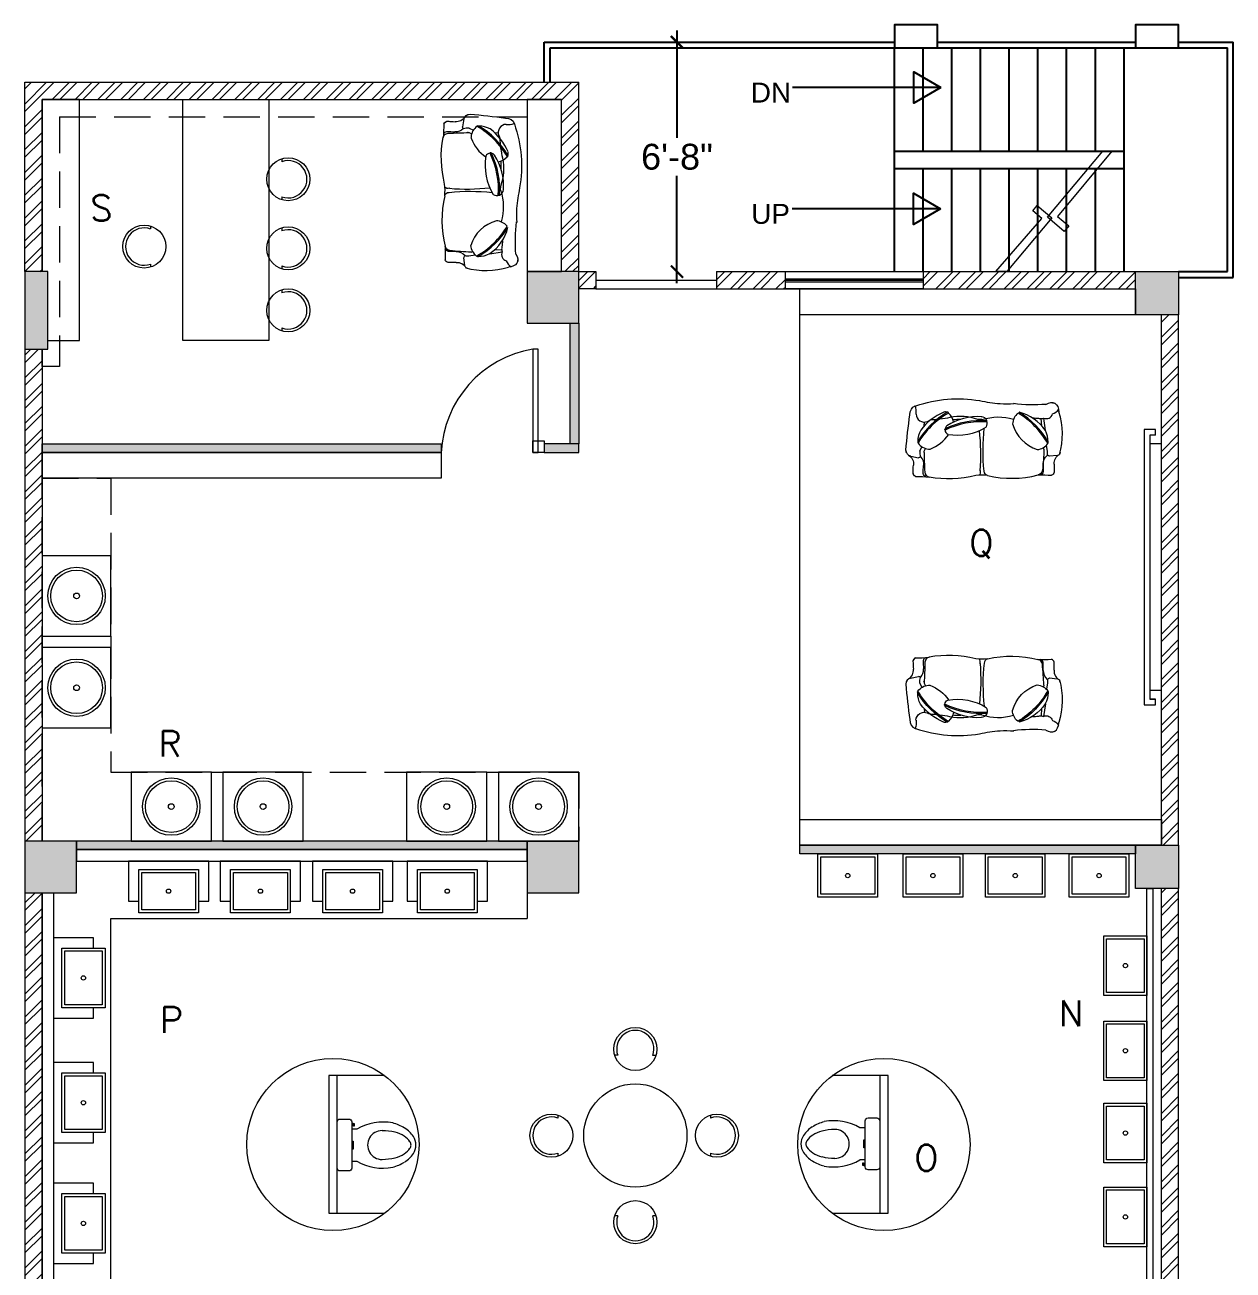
# Model space of a CAD drawing. Header units: inches. Extents: x 111501 to 134888, y 46021 to 52102.
# Drawn here: x 113197.5 to 113618.5, y 49409.2 to 49843.2 of the extents above; entities that cross this region are included whole.
import ezdxf
from ezdxf.enums import TextEntityAlignment as Align
from ezdxf.lldxf.tags import DXFTag

# ---------------------------------------------------------------- set-up
doc = ezdxf.new("R2010")
doc.units = ezdxf.units.IN
doc.header["$MEASUREMENT"] = 0
doc.linetypes.add('DASHED', pattern=[19.05, 12.7, -6.35])
for name, color, linetype in [('10', 1, 'Continuous'), ('D', 251, 'Continuous'), ('pt19', 151, 'Continuous'), ('RO', 7, 'Continuous'), ('staircase', 6, 'Continuous')]:
    doc.layers.add(name, color=color, linetype=linetype)
for name, color, linetype, lineweight in [('column', 252, 'Continuous', 9), ('DOOR', 1, 'Continuous', 0), ('FURNITURE', 14, 'Continuous', 18), ('text', 7, 'Continuous', 0), ('wall', 7, 'Continuous', 9), ('window', 140, 'Continuous', 15)]:
    doc.layers.add(name, color=color, linetype=linetype, lineweight=lineweight)
doc.styles.add('A', font='arial.ttf')
doc.styles.get("Standard").update_dxf_attribs({"font": 'txt.shx', "height": 6})
tags = doc.linetypes.add('DASHED2', pattern=[0.375, 0.25, -0.125]).pattern_tags.tags
tags[6:7] = [DXFTag(74, 4), DXFTag(75, 0), DXFTag(340, '0'), DXFTag(46, 1.0), DXFTag(50, 0.0), DXFTag(44, 0.0), DXFTag(45, 0.0)]
tags[4:5] = [DXFTag(74, 4), DXFTag(75, 0), DXFTag(340, '0'), DXFTag(46, 1.0), DXFTag(50, 0.0), DXFTag(44, 0.0), DXFTag(45, 0.0)]
doc.dimstyles.new('Standard$0', dxfattribs={"dimtxt": 4, "dimasz": 2, "dimexe": 0.125, "dimexo": 0.125, "dimgap": 0.25, "dimtad": 0, "dimtih": 1, "dimtoh": 1, "dimdec": 1, "dimlfac": -1, "dimzin": 0, "dimdsep": 46, "dimlunit": 4, "dimtxsty": 'Standard', "dimblk": 'OBLIQUE', "dimblk1": 'DOTSMALL', "dimblk2": 'DOTSMALL', "dimcen": 0, "dimse1": 1, "dimse2": 1, "dimadec": 0, "dimazin": 0, "dimtfac": 1, "dimtdec": 1, "dimtofl": 0, "dimtmove": 0, "dimatfit": 3, "dimfxl": 1, "dimtolj": 1, "dimtzin": 0, "dimarcsym": 0})
pattern_1 = [(45, (14270.155, 1823.8855), (-3.97747564, 3.97747564), []), (45, (14272.8066, 1823.8855), (-3.97747564, 3.97747564), [])]

# ---------------------------------------------------------------- blocks, each defined once
blk = doc.blocks.new('_ARCHTICK')
at = {"color": 0, "linetype": 'ByBlock', "lineweight": -2}
blk.add_solid([(0.398, 0.309), (0.309, 0.398), (-0.309, -0.398), (-0.398, -0.309)], dxfattribs=at)
blk = doc.blocks.new('*D1411')
at = {"layer": 'D', "color": 5, "linetype": 'Continuous', "lineweight": 25, "transparency": 16777216}
for p, q in [((113424.67, 49841.2), (113424.67, 49803.79)), ((113424.67, 49753.2), (113424.67, 49790.6))]:
    blk.add_line(p, q, dxfattribs=at)
at = {"layer": 'Defpoints', "color": 0, "linetype": 'Continuous', "lineweight": 5, "transparency": 16777216}
for p in [(113424.67, 49837.2), (113432.67, 49837.2), (113438.45, 49757.2)]:
    blk.add_point(p, dxfattribs=at)
at = {"layer": 'D', "color": 5, "linetype": 'Continuous', "lineweight": 25, "transparency": 16777216, "xscale": 6, "yscale": 6, "zscale": 6}
for p, rotation in [((113424.67, 49837.2), 90), ((113424.67, 49757.2), 270)]:
    blk.add_blockref('_ARCHTICK', p, dxfattribs=dict(at, rotation=rotation))
at = {"layer": 'D', "linetype": 'Continuous', "transparency": 16777216, "insert": (113424.67, 49797.2), "char_height": 9, "attachment_point": 5, "style": 'A'}
blk.add_mtext('\\A1;6\'-8"', dxfattribs=at)
blk = doc.blocks.new('_Oblique')
at = {"color": 0, "linetype": 'ByBlock', "lineweight": -2}
blk.add_line((-0.5, -0.5), (0.5, 0.5), dxfattribs=at)
blk = doc.blocks.new('fgfdg')
at = {"layer": 'FURNITURE'}
for points in [[(9958.2, 25320.5), (9961.82, 25320.5), (9961.82, 25334.5), (9933.82, 25334.5), (9933.82, 25320.5), (9937.44, 25320.5)], [(9937.44, 25316.5), (9937.44, 25331.56), (9958.2, 25331.56), (9958.2, 25316.5), (9937.44, 25316.5), (9937.44, 25316.5)]]:
    blk.add_lwpolyline(points, dxfattribs=at)
blk.add_lwpolyline([(9938.44, 25317.5), (9938.44, 25330.56), (9957.2, 25330.56), (9957.2, 25317.5), (9938.44, 25317.5)], close=True, dxfattribs=at)
blk.add_circle((9947.82, 25324.03), 0.75, dxfattribs=at)
blk = doc.blocks.new('so')
at = {"layer": 'FURNITURE'}
for p, q in [((93769.7, 46908.55), (93770.47, 46908.35)), ((93770.77, 46907.56), (93771.08, 46904.87)), ((93752.34, 46905.16), (93752.51, 46906.52)), ((93762.11, 46903.43), (93757.75, 46902.84)), ((93769.43, 46904.14), (93767.18, 46903.8)), ((93768.58, 46902.89), (93768.03, 46902.73)), ((93760.52, 46902.13), (93757.93, 46901.98)), ((93758.31, 46881.28), (93758.24, 46879.86)), ((93759.31, 46862.37), (93758.99, 46862.39)), ((93760.5, 46861.17), (93759.13, 46861.32)), ((93769.27, 46859.7), (93767.77, 46860.37)), ((93769.29, 46861.22), (93768.4, 46861.65)), ((93753.59, 46857.91), (93753.48, 46858.34)), ((93771.08, 46856.49), (93771.61, 46859.22)), ((93776, 46857.32), (93774.86, 46857.39)), ((93777.45, 46857.47), (93777.04, 46857.3)), ((93777.89, 46857.84), (93777.45, 46857.47)), ((93769.77, 46854.9), (93769.47, 46854.89))]:
    blk.add_line(p, q, dxfattribs=at)
for centre, radius, start, end in [((93752.46, 46904.62), 4.07, 18.4048, 56.0401), ((93754.78, 46907.41), 0.592, 8.8705, 94.0542), ((93763.41, 46883.52), 25.81, 74.1393, 107.6386), ((93780.54, 46879.15), 29.07, 119.8296, 148.5746), ((93770.84, 46890.55), 15.56, 124.1523, 166.0404), ((93780.63, 46879.22), 28.66, 119.184, 149.2689), ((93755.74, 46903.77), 2.22, 335.1345, 74.7005), ((93755.09, 46901.83), 2.85, 350.2141, 20.7648), ((93765.94, 46896.04), 8.32, 88.95, 117.4194), ((93765.76, 46903.7), 0.425, 39.9333, 118.7173), ((93766.29, 46903.99), 0.425, 39.9333, 118.7173), ((93763.54, 46900.06), 5.23, 5.8481, 53.1687), ((93769.92, 46901.55), 2.64, 74.0148, 100.6563), ((93756.37, 46904.5), 12.96, 285.2491, 342.4773), ((93759.97, 46897.06), 5.07, 219.4617, 267.8877), ((93777.5, 46879.99), 20.24, 176.5091, 212.6661), ((93759.56, 46880.94), 2.28, 111.7738, 176.8067), ((93787.71, 46881), 29.07, 175.9325, 205.5687), ((93759.48, 46879.97), 3.18, 64.5085, 103.8842), ((93787.69, 46881.11), 28.66, 175.9605, 206.263), ((93744.39, 46872.73), 19.32, 350.1279, 31.5529), ((93757.39, 46868.51), 1.77, 156.9035, 196.4041), ((93774.12, 46875.91), 20.07, 203.2376, 232.6739), ((93756.02, 46869.34), 0.305, 93.719, 203.897), ((93780.82, 46883.9), 29.07, 210.3996, 239.1446), ((93780.9, 46883.82), 28.66, 209.7053, 239.7902), ((93759.92, 46866.36), 5.07, 98.3846, 139.5125), ((93679.26, 46871.47), 79.79, 359.9178, 0.1427), ((93761.85, 46870.2), 1.77, 219.5642, 259.0648), ((93761.77, 46868.6), 0.305, 212.0713, 322.2493), ((93761.83, 46870.19), 1.77, 275.2559, 334.0143), ((93755.99, 46858.63), 13.37, 20.038, 55.9443), ((93756.27, 46861.23), 2.87, 271.8187, 21.7343), ((93765.91, 46867.27), 8.32, 241.5549, 270.0243), ((93763.43, 46863.29), 5.23, 305.8056, 353.1262), ((93764.3, 46862.3), 4.34, 4.7503, 12.2324), ((93769.85, 46864.16), 4.5, 262.578, 288.7751), ((93755.56, 46853.08), 5.35, 81.4491, 112.1737), ((93766.16, 46859.33), 0.425, 240.2569, 319.041)]:
    blk.add_arc(centre, radius, start, end, dxfattribs=at)
at = {"layer": 'FURNITURE', "extrusion": (0, 0, -1)}
for centre, major_axis, ratio, start_param, end_param in [((93757.64, 46904.17), (-5.13, 2.35), 0.618231, 5.500844, 7.184555), ((93773.54, 46909.47), (-3.31, 0.03), 0.909091, 4.616161, 5.890683), ((93689.39, 46899.23), (-63.77, 0.57), 0.909091, 3.056167, 3.251523), ((93764.63, 46809.88), (-102.4, 0.92), 0.909091, 1.601237, 1.67337), ((93767.88, 46905.84), (-3.36, 0.03), 0.909091, 3.452305, 3.740947), ((93773.87, 46910.2), (-0.08, 7.57), 0.730686, 3.178935, 3.779527), ((93775.86, 46848.78), (-59.28, 0.53), 0.909091, 1.527079, 1.573647), ((93775.94, 46852.61), (-59.28, 0.53), 0.909091, 1.527079, 1.573647), ((93776.15, 46905.08), (-1.62, 0.01), 0.909091, 1.838774, 2.80094), ((93890.94, 46901.04), (-113.36, 2.08), 0.701645, 6.254642, 6.313975), ((93921.13, 46888.07), (-163.89, 1.47), 0.909091, 0.062984, 0.077367), ((93759.67, 46900.91), (-1.84, 0.02), 0.909091, 0.073573, 0.254317), ((93775.75, 46900.71), (-1.84, 0.02), 0.909091, 1.671525, 3.054326), ((93776.07, 46901.25), (-1.62, 0.01), 0.909091, 1.838774, 2.80094), ((93921.96, 46889.1), (164.59, 2.24), 0.332533, 3.039374, 3.24171), ((93769.2, 46973.97), (1.09, 92.29), 0.86194, 3.038922, 3.227555), ((93776.1, 46883.74), (-1.41, 1.06), 0.914805, 2.750316, 4.013629), ((94512.72, 46901.52), (761.68, 30.39), 0.237765, 3.06991, 3.193225), ((93776.06, 46879.38), (1.82, 0.64), 0.643947, 4.915204, 6.007097), ((93640.53, 46875.47), (-138.39, 7.62), 0.514907, 2.983139, 3.210922), ((93925.72, 46873.33), (-167.53, 1.5), 0.909091, 6.258896, 6.277374), ((93724.36, 46862.32), (24.04, 24.18), 1, 0.556107, 0.764052), ((93760.41, 46863.29), (-1.84, 0.02), 0.909091, 5.638899, 6.209604), ((93745.95, 47451.69), (-649.87, 5.82), 0.909091, 4.657058, 4.668338), ((93768.59, 46858.41), (-3.26, 0.03), 0.909091, 1.877441, 2.006467), ((93773.86, 46857.98), (-3.31, 0.03), 0.909091, 0.681701, 1.699089), ((93768.37, 46858.41), (-3.36, 0.03), 0.909091, 2.622382, 2.862945), ((93779.28, 46914.66), (-59.28, 0.53), 0.909091, 4.741604, 4.788172), ((93776.49, 46863.15), (-1.84, 0.02), 0.909091, 3.260925, 4.643725), ((93776.7, 46862.24), (-1.62, 0.01), 0.909091, 3.51431, 4.476477), ((93891.41, 46855.42), (-113.27, 4.67), 0.710878, 6.259211, 6.318545), ((93758.3, 46860.31), (4.57, 2.7), 0.675931, 2.302953, 3.269293), ((93792.92, 47096.89), (35.25, 240.83), 0.806916, 3.083864, 3.147073), ((93768.83, 46856.9), (-2.29, 0.02), 0.909091, 3.32703, 4.655766), ((93773.74, 46854.45), (-3.31, 0.03), 0.909091, 0.424568, 1.699089), ((93779.16, 46911.13), (-59.28, 0.53), 0.909091, 4.741604, 4.788172), ((93776.58, 46858.71), (-1.62, 0.01), 0.909091, 3.51431, 4.476477)]:
    blk.add_ellipse(centre, major_axis=major_axis, ratio=ratio, start_param=start_param, end_param=end_param, dxfattribs=at)
at = {"layer": 'FURNITURE'}
for centre, major_axis, ratio, start_param, end_param in [((93640.44, 46884.08), (138.21, 10.34), 0.51003, 6.125714, 6.37511), ((93770.96, 46788.62), (-3.01, 92.25), 0.86194, 6.180515, 6.356807), ((93806.28, 46882.06), (28.59, 1.59), 0.753441, 3.013769, 3.201526), ((93774.94, 46873.78), (12.53, 12.6), 1, 2.00439, 2.558399)]:
    blk.add_ellipse(centre, major_axis=major_axis, ratio=ratio, start_param=start_param, end_param=end_param, dxfattribs=at)
blk.add_open_spline([(93751.68, 46880.48), (93752.13, 46882.86), (93752.89, 46886.84), (93752.75, 46890.88), (93752.7, 46892.51)], degree=3, knots=[0, 0, 0, 0, 10.027834, 16.763705, 16.763705, 16.763705, 16.763705], dxfattribs=at)
blk = doc.blocks.new('EWC')
at = {"layer": 'FURNITURE'}
for p, q in [((120.336, 285.853), (120.336, 285.929)), ((120.361, 285.954), (120.763, 285.954)), ((120.788, 285.929), (120.788, 285.853)), ((120.763, 285.828), (120.361, 285.828)), ((120.422, 285.828), (120.422, 285.782)), ((120.702, 285.828), (120.702, 285.782))]:
    blk.add_line(p, q, dxfattribs=at)
at = {"layer": 'FURNITURE', "linetype": 'ByBlock'}
blk.add_line((120.367, 285.954), (120.757, 285.954), dxfattribs=at)
at = {"layer": 'FURNITURE', "linetype": 'Continuous'}
for p, q in [((120.527, 285.815), (120.527, 285.828)), ((120.597, 285.815), (120.527, 285.815)), ((120.597, 285.828), (120.597, 285.815))]:
    blk.add_line(p, q, dxfattribs=at)
for points in [[(120.751, 285.815), (120.751, 285.807), (120.727, 285.807), (120.727, 285.812)], [(120.743, 285.815), (120.745, 285.815)], [(120.751, 285.815), (120.751, 285.828), (120.745, 285.828), (120.745, 285.815)]]:
    blk.add_lwpolyline(points, dxfattribs=at)
blk.add_arc((120.726, 285.862), 0.0503, 270.8881, 289.3392, dxfattribs=at)
at = {"layer": 'FURNITURE', "extrusion": (0, 0, -1)}
for centre, major_axis, start_param, end_param in [((120.361, 285.929), (-0.0177, -0.0177), 0.785398, 2.356194), ((120.763, 285.929), (-0.0177, -0.0177), 2.356194, 3.926991), ((120.361, 285.853), (-0.0177, 0.0177), 3.926991, 5.497787), ((120.763, 285.853), (-0.0177, 0.0177), 2.356194, 3.926991)]:
    blk.add_ellipse(centre, major_axis=major_axis, ratio=1, start_param=start_param, end_param=end_param, dxfattribs=at)
at = {"layer": 'FURNITURE'}
for centre, major_axis, start_param, end_param in [((120.811, 285.555), (-0.319, -0.319), -1.31209, -0.594747), ((120.307, 285.555), (-0.322, 0.322), 3.740911, 4.44905), ((120.562, 285.563), (-0.0891, -0.0891), 2.356179, 5.497772), ((120.888, 285.563), (-0.319, -0.319), -0.785413, -0.532092), ((120.236, 285.563), (-0.319, 0.319), 3.673654, 3.926975), ((120.727, 285.563), (-0.261, 0.261), 1.038704, 1.343982), ((120.727, 285.522), (-0.202, 0.202), 1.038704, 1.343982), ((120.397, 285.522), (-0.202, 0.202), 3.368376, 3.673654), ((120.397, 285.563), (-0.261, -0.261), 1.79758, 2.102858), ((120.626, 285.499), (-0.177, -0.177), -0.226814, 0.200102), ((120.626, 285.458), (-0.117, 0.117), 1.343983, 1.770898), ((120.498, 285.458), (-0.117, -0.117), 1.370664, 1.797579), ((120.498, 285.499), (-0.177, -0.177), 1.370664, 1.797579), ((120.562, 285.403), (-0.0954, 0.0954), 1.770899, 2.356178), ((120.562, 285.362), (-0.036, 0.036), 1.7709, 2.356179), ((120.562, 285.362), (-0.036, 0.036), 2.35618, 2.941459), ((120.562, 285.403), (-0.0954, -0.0954), 0.785384, 1.370663)]:
    blk.add_ellipse(centre, major_axis=major_axis, ratio=1, start_param=start_param, end_param=end_param, dxfattribs=at)

msp = doc.modelspace()

# ---------------------------------------------------------------- hatches: boundary and pattern name
at = {"layer": 'column'}
h = msp.add_hatch(color=256, dxfattribs=at)
h.paths.add_polyline_path([(113372.45, 49757.2), (113372.45, 49739.2), (113390.45, 49739.2), (113390.45, 49757.2)])
h.paths.add_polyline_path([(113197.45, 49757.2), (113197.45, 49730.2), (113205.45, 49730.2), (113205.45, 49757.2)])
h = msp.add_hatch(color=256, dxfattribs=at)
h.paths.add_polyline_path([(113584.45, 49753.25), (113584.45, 49742.25), (113595.45, 49742.25), (113595.45, 49753.25)])
h.paths.add_polyline_path([(113595.45, 49753.25), (113595.45, 49757.25), (113584.45, 49757.25), (113584.45, 49753.25)])
h.paths.add_polyline_path([(113595.45, 49742.25), (113599.45, 49742.25), (113599.45, 49753.25), (113595.45, 49753.25)])
h.paths.add_polyline_path([(113599.45, 49757.25), (113595.45, 49757.25), (113595.45, 49753.25), (113599.45, 49753.25)])
msp.add_hatch(color=256, dxfattribs=at).paths.add_polyline_path([(113197.45, 49558.77), (113197.45, 49540.77), (113215.45, 49540.77), (113215.45, 49558.77)])
h = msp.add_hatch(color=256, dxfattribs=at)
h.paths.add_polyline_path([(113372.45, 49150.92), (113372.45, 49132.92), (113390.45, 49132.92), (113390.45, 49150.92)])
h.paths.add_polyline_path([(113372.45, 49354.84), (113372.45, 49336.84), (113390.45, 49336.84), (113390.45, 49354.84)])
h.paths.add_polyline_path([(113372.45, 49558.77), (113372.45, 49540.77), (113390.45, 49540.77), (113390.45, 49558.77)])
h = msp.add_hatch(color=256, dxfattribs=at)
h.paths.add_polyline_path([(113584.45, 49553.32), (113584.45, 49542.32), (113595.45, 49542.32), (113595.45, 49553.32)])
h.paths.add_polyline_path([(113595.45, 49553.32), (113595.45, 49557.32), (113584.45, 49557.32), (113584.45, 49553.32)])
h.paths.add_polyline_path([(113595.45, 49542.32), (113599.45, 49542.32), (113599.45, 49553.32), (113595.45, 49553.32)])
h.paths.add_polyline_path([(113599.45, 49557.32), (113595.45, 49557.32), (113595.45, 49553.32), (113599.45, 49553.32)])
at = {"layer": 'pt19', "lineweight": 0}
for points in [[(113387.45, 49697.2), (113390.45, 49697.2), (113390.45, 49739.2), (113387.45, 49739.2)], [(113203.45, 49694.2), (113342.48, 49694.2), (113342.48, 49697.2), (113203.45, 49697.2)], [(113390.45, 49694.2), (113390.45, 49697.2), (113387.45, 49697.2), (113378.45, 49697.2), (113378.45, 49694.2)], [(113215.45, 49555.77), (113372.45, 49555.77), (113372.45, 49558.77), (113362.45, 49558.77), (113358.45, 49558.77), (113330.45, 49558.77), (113294.45, 49558.77), (113266.45, 49558.77), (113262.45, 49558.77), (113234.45, 49558.77), (113215.45, 49558.77)], [(113467.49, 49554.27), (113467.49, 49557.27), (113584.45, 49557.27), (113584.45, 49554.27), (113582.13, 49554.27), (113561.37, 49554.27), (113552.91, 49554.27), (113532.15, 49554.27), (113524.25, 49554.27), (113503.49, 49554.27), (113494.58, 49554.27), (113473.81, 49554.27)]]:
    msp.add_hatch(color=256, dxfattribs=at).paths.add_polyline_path(points)
at = {"layer": 'wall', "lineweight": 5}
h = msp.add_hatch(dxfattribs=at)
h.set_pattern_fill('ANSI32', color=256, scale=15, style=0)
h.set_pattern_definition(pattern_1)
h.paths.add_polyline_path([(113197.45, 49757.2), (113197.45, 49823.2), (113390.45, 49823.2), (113390.45, 49757.2), (113384.45, 49757.2), (113384.45, 49817.2), (113203.45, 49817.2), (113203.45, 49757.2)])
h = msp.add_hatch(dxfattribs=at)
h.set_pattern_fill('ANSI32', color=256, scale=15, style=0)
h.set_pattern_definition(pattern_1)
h.paths.add_polyline_path([(113510.45, 49751.2), (113584.45, 49751.2), (113584.45, 49757.2), (113510.45, 49757.2)])
h.paths.add_polyline_path([(113438.45, 49757.2), (113438.45, 49751.2), (113462.45, 49751.2), (113462.45, 49757.2)])
h.paths.add_polyline_path([(113390.45, 49751.2), (113396.45, 49751.2), (113396.45, 49757.2), (113390.45, 49757.2)])
h = msp.add_hatch(dxfattribs=at)
h.set_pattern_fill('ANSI32', color=256, scale=15, style=0)
h.set_pattern_definition(pattern_1)
h.paths.add_polyline_path([(113593.45, 49353.34), (113599.45, 49353.34), (113599.45, 49542.27), (113593.45, 49542.27)])
h.paths.add_polyline_path([(113593.45, 49149.42), (113599.45, 49149.42), (113599.45, 49338.34), (113593.45, 49338.34)])
h.paths.add_polyline_path([(113593.45, 49557.27), (113599.45, 49557.27), (113599.45, 49742.2), (113593.45, 49742.2)])
h.paths.add_polyline_path([(113593.45, 49024.42), (113599.45, 49024.42), (113599.45, 49134.42), (113593.45, 49134.42)])
h = msp.add_hatch(dxfattribs=at)
h.set_pattern_fill('ANSI32', color=256, scale=15, style=0)
h.set_pattern_definition(pattern_1)
h.paths.add_polyline_path([(113197.45, 49353.34), (113203.45, 49353.34), (113203.45, 49540.77), (113197.45, 49540.77)])
h.paths.add_polyline_path([(113197.45, 49730.2), (113197.45, 49558.77), (113203.45, 49558.77), (113203.45, 49730.2)])

# ---------------------------------------------------------------- linework, layer by layer
at = {"layer": '10', "linetype": 'Continuous'}
for p, q in [((113516.61, 49821.36), (113464.97, 49821.36)), ((113516.49, 49779.09), (113464.85, 49779.09))]:
    msp.add_line(p, q, dxfattribs=at)
for points in [[(113516.61, 49821.36), (113507.17, 49815.91), (113507.17, 49826.82)], [(113516.49, 49779.09), (113507.05, 49773.64), (113507.05, 49784.54)]]:
    msp.add_lwpolyline(points, close=True, dxfattribs=at)
at = {"layer": 'column'}
for points in [[(113205.45, 49730.2), (113205.45, 49757.2), (113197.45, 49757.2), (113197.45, 49730.2)], [(113390.45, 49757.2), (113372.45, 49757.2), (113372.45, 49739.2), (113390.45, 49739.2)], [(113584.45, 49757.2), (113599.45, 49757.2), (113599.45, 49742.2), (113584.45, 49742.2)], [(113215.45, 49558.77), (113197.45, 49558.77), (113197.45, 49540.77), (113215.45, 49540.77)], [(113390.45, 49558.77), (113372.45, 49558.77), (113372.45, 49540.77), (113390.45, 49540.77)], [(113584.45, 49557.27), (113599.45, 49557.27), (113599.45, 49542.27), (113584.45, 49542.27)]]:
    msp.add_lwpolyline(points, close=True, dxfattribs=at)
at = {"layer": 'DOOR', "linetype": 'DASHED2'}
for p, q in [((113396.45, 49754.2), (113438.45, 49754.2)), ((113396.45, 49751.2), (113438.45, 49751.2))]:
    msp.add_line(p, q, dxfattribs=at)
at = {"layer": 'DOOR', "linetype": 'Continuous'}
for points in [[(113561.22, 49773.13), (113559.62, 49771.22), (113553.74, 49776.15), (113573.08, 49799.2), (113576.15, 49799.2), (113557.29, 49776.42), (113561.22, 49773.13)], [(113535.78, 49757.2), (113551.83, 49775.69), (113548.62, 49778.37), (113550.22, 49780.29), (113555.34, 49776), (113539.57, 49757.2), (113535.78, 49757.2)]]:
    msp.add_lwpolyline(points, dxfattribs=at)
at = {"layer": 'DOOR', "color": 140, "linetype": 'Continuous', "lineweight": 0, "elevation": -0.46}
for points in [[(113374.45, 49694.2), (113376.3, 49694.2), (113376.3, 49730.24), (113374.45, 49730.24)], [(113378.45, 49694.2), (113374.45, 49694.2), (113374.45, 49698.2), (113378.45, 49698.2)]]:
    msp.add_lwpolyline(points, close=True, dxfattribs=at)
at = {"layer": 'DOOR', "color": 140, "linetype": 'Continuous', "lineweight": 0}
msp.add_arc((113380.92, 49692.31, -0.91), 38.48, 99.6731, 177.1861, dxfattribs=at)
at = {"layer": 'FURNITURE', "linetype": 'DASHED', "lineweight": 5}
msp.add_line((113209.45, 49811.2), (113372.45, 49811.2), dxfattribs=at)
at = {"layer": 'FURNITURE', "lineweight": 0}
for p, q in [((113286.99, 49796.58), (113286.99, 49795.53)), ((113287.02, 49783.31), (113287.02, 49782.25)), ((113241.27, 49773.13), (113241.27, 49772.07)), ((113286.99, 49772.48), (113286.99, 49771.43)), ((113241.24, 49759.85), (113241.24, 49758.79)), ((113287.02, 49759.2), (113287.02, 49758.15)), ((113286.99, 49750.87), (113286.99, 49749.82)), ((113287.02, 49737.59), (113287.02, 49736.54)), ((113404.04, 49484.09), (113402.99, 49484.09)), ((113417.32, 49484.04), (113416.27, 49484.05)), ((113383.17, 49463.27), (113383.16, 49462.21)), ((113436.35, 49463.27), (113436.35, 49462.21)), ((113383.12, 49449.99), (113383.12, 49448.93)), ((113436.39, 49449.99), (113436.4, 49448.93)), ((113404.04, 49428.13), (113402.99, 49428.12)), ((113417.32, 49428.17), (113416.27, 49428.17))]:
    msp.add_line(p, q, dxfattribs=at)
at = {"layer": 'FURNITURE', "lineweight": 5}
for p, q in [((113591.45, 49700.23), (113591.45, 49702.23)), ((113591.45, 49700.23), (113589.45, 49700.23)), ((113593.45, 49697.23), (113589.45, 49697.23)), ((113593.45, 49611.23), (113589.45, 49611.23)), ((113591.45, 49608.23), (113589.45, 49608.23)), ((113591.45, 49606.23), (113591.45, 49608.23)), ((113372.45, 49540.77), (113372.45, 49531.77)), ((113227.45, 49353.34), (113227.45, 49531.77))]:
    msp.add_line(p, q, dxfattribs=at)
for points in [[(113205.45, 49733.2), (113216.45, 49733.2), (113216.45, 49817.2), (113203.45, 49817.2), (113203.45, 49757.2)], [(113470.49, 49557.27), (113467.49, 49557.27), (113467.49, 49751.2), (113470.49, 49751.2)], [(113591.45, 49702.23), (113587.45, 49702.23), (113587.45, 49606.23), (113591.45, 49606.23)], [(113591.45, 49700.23), (113589.45, 49700.23), (113589.45, 49608.23), (113591.45, 49608.23)], [(113593.45, 49606.23), (113593.45, 49697.23)], [(113227.45, 49531.77), (113372.45, 49531.77)], [(113322.8, 49477.02), (113303.3, 49477.02), (113303.3, 49429.02), (113322.8, 49429.02)], [(113478.8, 49429.02), (113498.3, 49429.02), (113498.3, 49477.02), (113478.8, 49477.02)]]:
    msp.add_lwpolyline(points, dxfattribs=at)
at = {"layer": 'FURNITURE', "lineweight": 0}
msp.add_lwpolyline([(113252.45, 49817.2), (113282.45, 49817.2), (113282.45, 49733.2), (113252.45, 49733.2)], close=True, dxfattribs=at)
at = {"layer": 'FURNITURE', "lineweight": 5}
for points in [[(113372.45, 49757.2), (113384.45, 49757.2), (113384.45, 49817.2), (113372.45, 49817.2)], [(113372.45, 49757.2), (113384.45, 49757.2), (113384.45, 49817.2), (113372.45, 49817.2)], [(113467.49, 49751.2), (113584.45, 49751.2), (113584.45, 49742.2), (113467.49, 49742.2)], [(113227.45, 49658.2), (113203.45, 49658.2), (113203.45, 49630.2), (113227.45, 49630.2)], [(113203.45, 49630.2), (113227.45, 49630.2), (113227.45, 49626.2), (113203.45, 49626.2)], [(113227.45, 49626.2), (113203.45, 49626.2), (113203.45, 49598.2), (113227.45, 49598.2)], [(113234.45, 49582.77), (113234.45, 49558.77), (113262.45, 49558.77), (113262.45, 49582.77)], [(113262.45, 49558.77), (113262.45, 49582.77), (113266.45, 49582.77), (113266.45, 49558.77)], [(113266.45, 49582.77), (113266.45, 49558.77), (113294.45, 49558.77), (113294.45, 49582.77)], [(113330.45, 49582.77), (113330.45, 49558.77), (113358.45, 49558.77), (113358.45, 49582.77)], [(113358.45, 49558.77), (113358.45, 49582.77), (113362.45, 49582.77), (113362.45, 49558.77)], [(113362.45, 49582.77), (113362.45, 49558.77), (113390.45, 49558.77), (113390.45, 49582.77)], [(113467.49, 49566.27), (113593.45, 49566.27), (113593.45, 49557.27), (113467.49, 49557.27)], [(113215.45, 49555.77), (113372.45, 49555.77), (113372.45, 49558.77), (113215.45, 49558.77)], [(113215.45, 49551.77), (113372.45, 49551.77), (113372.45, 49555.77), (113215.45, 49555.77)], [(113467.49, 49557.27), (113584.45, 49557.27), (113584.45, 49554.27), (113467.49, 49554.27)], [(113588.45, 49542.27), (113590.45, 49542.27), (113590.45, 49353.34), (113588.45, 49353.34)], [(113203.45, 49540.77), (113207.38, 49540.77), (113207.38, 49353.34), (113203.45, 49353.34)], [(113306.3, 49477.02), (113303.3, 49477.02), (113303.3, 49429.02), (113306.3, 49429.02)], [(113495.3, 49429.02), (113498.3, 49429.02), (113498.3, 49477.02), (113495.3, 49477.02)]]:
    msp.add_lwpolyline(points, close=True, dxfattribs=at)
at = {"layer": 'FURNITURE', "linetype": 'DASHED', "lineweight": 5}
for points in [[(113209.45, 49811.2), (113209.45, 49724.2), (113203.45, 49724.2), (113203.45, 49730.2)], [(113203.45, 49582.77), (113203.45, 49685.2), (113227.45, 49685.2), (113227.45, 49582.77)], [(113227.45, 49582.77), (113390.45, 49582.77), (113390.45, 49558.77), (113203.45, 49558.77), (113203.45, 49582.77)]]:
    msp.add_lwpolyline(points, dxfattribs=at)
at = {"layer": 'FURNITURE', "lineweight": 5, "elevation": -0.91}
msp.add_lwpolyline([(113203.45, 49694.2), (113342.48, 49694.2), (113342.48, 49685.2), (113203.45, 49685.2)], close=True, dxfattribs=at)
at = {"layer": 'FURNITURE'}
for points in [[(113473.81, 49539.21), (113473.81, 49554.27), (113494.58, 49554.27), (113494.58, 49539.21), (113473.81, 49539.21), (113473.81, 49539.21)], [(113503.49, 49539.21), (113503.49, 49554.27), (113524.25, 49554.27), (113524.25, 49539.21), (113503.49, 49539.21), (113503.49, 49539.21)], [(113532.15, 49539.21), (113532.15, 49554.27), (113552.91, 49554.27), (113552.91, 49539.21), (113532.15, 49539.21), (113532.15, 49539.21)], [(113561.37, 49539.21), (113561.37, 49554.27), (113582.13, 49554.27), (113582.13, 49539.21), (113561.37, 49539.21), (113561.37, 49539.21)], [(113573.39, 49525.72), (113588.45, 49525.72), (113588.45, 49504.96), (113573.39, 49504.96), (113573.39, 49525.72), (113573.39, 49525.72)], [(113573.39, 49496.04), (113588.45, 49496.04), (113588.45, 49475.28), (113573.39, 49475.28), (113573.39, 49496.04), (113573.39, 49496.04)], [(113573.39, 49467.39), (113588.45, 49467.39), (113588.45, 49446.62), (113573.39, 49446.62), (113573.39, 49467.39), (113573.39, 49467.39)], [(113573.39, 49438.16), (113588.45, 49438.16), (113588.45, 49417.4), (113573.39, 49417.4), (113573.39, 49438.16), (113573.39, 49438.16)]]:
    msp.add_lwpolyline(points, dxfattribs=at)
for points in [[(113474.81, 49540.21), (113474.81, 49553.27), (113493.58, 49553.27), (113493.58, 49540.21), (113474.81, 49540.21)], [(113504.49, 49540.21), (113504.49, 49553.27), (113523.25, 49553.27), (113523.25, 49540.21), (113504.49, 49540.21)], [(113533.15, 49540.21), (113533.15, 49553.27), (113551.91, 49553.27), (113551.91, 49540.21), (113533.15, 49540.21)], [(113562.37, 49540.21), (113562.37, 49553.27), (113581.13, 49553.27), (113581.13, 49540.21), (113562.37, 49540.21)], [(113574.39, 49524.72), (113587.45, 49524.72), (113587.45, 49505.96), (113574.39, 49505.96), (113574.39, 49524.72)], [(113574.39, 49495.04), (113587.45, 49495.04), (113587.45, 49476.28), (113574.39, 49476.28), (113574.39, 49495.04)], [(113574.39, 49466.39), (113587.45, 49466.39), (113587.45, 49447.62), (113574.39, 49447.62), (113574.39, 49466.39)], [(113574.39, 49437.16), (113587.45, 49437.16), (113587.45, 49418.4), (113574.39, 49418.4), (113574.39, 49437.16)]]:
    msp.add_lwpolyline(points, close=True, dxfattribs=at)
at = {"layer": 'FURNITURE', "lineweight": 0}
for centre, radius in [((113289.22, 49789.42), 7.5), ((113239.04, 49765.96), 7.5), ((113289.22, 49765.32), 7.5), ((113289.22, 49743.71), 7.5), ((113410.16, 49486.28), 7.5), ((113410.16, 49456.11), 18), ((113380.93, 49456.11), 7.5), ((113438.58, 49456.11), 7.5), ((113410.16, 49425.94), 7.5)]:
    msp.add_circle(centre, radius, dxfattribs=at)
at = {"layer": 'FURNITURE', "linetype": 'ByBlock', "lineweight": 0}
for centre, radius in [((113215.45, 49644.2), 10), ((113215.45, 49644.2), 9), ((113215.45, 49644.2), 1), ((113215.45, 49612.2), 10), ((113215.45, 49612.2), 9), ((113215.45, 49612.2), 1), ((113248.45, 49570.77), 10), ((113280.45, 49570.77), 10), ((113344.45, 49570.77), 10), ((113376.45, 49570.77), 10), ((113248.45, 49570.77), 9), ((113280.45, 49570.77), 9), ((113344.45, 49570.77), 9), ((113376.45, 49570.77), 9), ((113248.45, 49570.77), 1), ((113280.45, 49570.77), 1), ((113344.45, 49570.77), 1), ((113376.45, 49570.77), 1)]:
    msp.add_circle(centre, radius, dxfattribs=at)
at = {"layer": 'FURNITURE'}
for centre in [(113484.19, 49546.74), (113513.87, 49546.74), (113542.53, 49546.74), (113571.75, 49546.74), (113580.92, 49515.34), (113580.92, 49485.66), (113580.92, 49457), (113580.92, 49427.78)]:
    msp.add_circle(centre, 0.75, dxfattribs=at)
at = {"layer": 'FURNITURE', "lineweight": 5}
for centre in [(113304.8, 49453.02), (113496.8, 49453.02)]:
    msp.add_circle(centre, 30, dxfattribs=at)
at = {"layer": 'FURNITURE', "lineweight": 0}
for centre, start, end in [((113289.22, 49789.42), 250.2303, 110.0067), ((113239.04, 49765.96), 69.9933, 289.7697), ((113289.22, 49765.32), 250.2303, 110.0067), ((113289.22, 49743.71), 250.2303, 110.0067), ((113410.16, 49486.28), 339.9196, 199.696), ((113380.93, 49456.11), 69.9196, 289.696), ((113438.58, 49456.11), 250.304, 110.0804), ((113410.16, 49425.94), 160.304, 20.0804)]:
    msp.add_arc(centre, 6.5, start, end, dxfattribs=at)
at = {"layer": 'pt19', "lineweight": 0}
msp.add_lwpolyline([(113390.45, 49697.2), (113387.45, 49697.2), (113387.45, 49739.2), (113390.45, 49739.2)], close=True, dxfattribs=at)
for points, elevation in [([(113342.48, 49694.2), (113203.45, 49694.2), (113203.45, 49697.2), (113342.48, 49697.2)], -0.91), ([(113378.45, 49694.2), (113390.45, 49694.2), (113390.45, 49697.2), (113378.45, 49697.2)], -0.46)]:
    msp.add_lwpolyline(points, close=True, dxfattribs=dict(at, elevation=elevation))
at = {"layer": 'RO', "color": 7, "linetype": 'Continuous'}
for points in [[(113500.45, 49835.2), (113515.45, 49835.2), (113515.45, 49843.2), (113500.45, 49843.2), (113500.45, 49835.2)], [(113584.45, 49835.2), (113599.45, 49835.2), (113599.45, 49843.2), (113584.45, 49843.2), (113584.45, 49835.2)]]:
    msp.add_lwpolyline(points, dxfattribs=at)
at = {"layer": 'staircase'}
for p, q in [((113378.45, 49823.2), (113378.45, 49837.2)), ((113378.45, 49837.2), (113500.45, 49837.2)), ((113515.45, 49837.2), (113584.45, 49837.2)), ((113599.45, 49837.2), (113618.45, 49837.2)), ((113618.45, 49755.2), (113618.45, 49837.2)), ((113380.45, 49823.2), (113380.45, 49835.2)), ((113380.45, 49835.2), (113616.45, 49835.2)), ((113500.45, 49799.2), (113500.45, 49835.2)), ((113510.45, 49799.2), (113510.45, 49835.2)), ((113520.45, 49799.2), (113520.45, 49835.2)), ((113530.45, 49799.2), (113530.45, 49835.2)), ((113540.45, 49799.2), (113540.45, 49835.2)), ((113550.45, 49799.2), (113550.45, 49835.2)), ((113560.45, 49799.2), (113560.45, 49835.2)), ((113570.45, 49799.2), (113570.45, 49835.2)), ((113580.45, 49799.2), (113580.45, 49835.2)), ((113616.45, 49757.2), (113616.45, 49835.2)), ((113500.45, 49799.2), (113580.45, 49799.2)), ((113500.45, 49793.2), (113500.45, 49799.2)), ((113580.45, 49793.2), (113580.45, 49799.2)), ((113500.45, 49793.2), (113572.45, 49793.2)), ((113500.45, 49757.2), (113500.45, 49793.2)), ((113510.45, 49757.2), (113510.45, 49793.2)), ((113520.45, 49757.2), (113520.45, 49793.2)), ((113530.45, 49757.2), (113530.45, 49793.2)), ((113540.45, 49757.2), (113540.45, 49793.2)), ((113550.45, 49757.2), (113550.45, 49793.2)), ((113560.45, 49757.2), (113560.45, 49793.2)), ((113570.45, 49757.2), (113570.45, 49793.2)), ((113572.45, 49793.2), (113580.45, 49793.2)), ((113580.45, 49757.2), (113580.45, 49793.2)), ((113599.45, 49757.2), (113616.45, 49757.2)), ((113599.45, 49755.2), (113618.45, 49755.2))]:
    msp.add_line(p, q, dxfattribs=at)
at = {"layer": 'wall'}
for p, q in [((113197.45, 49823.2), (113390.45, 49823.2)), ((113197.45, 49757.2), (113197.45, 49823.2)), ((113390.45, 49757.2), (113390.45, 49823.2)), ((113203.45, 49817.2), (113384.45, 49817.2)), ((113203.45, 49757.2), (113203.45, 49817.2)), ((113384.45, 49757.2), (113384.45, 49817.2)), ((113438.45, 49757.2), (113438.45, 49751.2)), ((113438.45, 49757.2), (113584.45, 49757.2)), ((113438.45, 49751.2), (113584.45, 49751.2)), ((113593.45, 49557.27), (113593.45, 49742.2)), ((113599.45, 49557.27), (113599.45, 49742.2)), ((113197.45, 49730.2), (113197.45, 49558.77)), ((113203.45, 49730.2), (113203.45, 49558.77)), ((113197.45, 49542.27), (113197.45, 49149.42)), ((113593.45, 49353.34), (113593.45, 49542.27)), ((113599.45, 49353.34), (113599.45, 49542.27)), ((113203.45, 49540.77), (113203.45, 49353.34))]:
    msp.add_line(p, q, dxfattribs=at)
at = {"layer": 'wall', "lineweight": 5}
for p, q in [((113390.45, 49757.2), (113396.45, 49757.2)), ((113396.45, 49757.2), (113396.45, 49751.2)), ((113438.45, 49757.2), (113438.45, 49751.2)), ((113438.45, 49757.2), (113438.45, 49751.2)), ((113510.45, 49757.2), (113510.45, 49751.2)), ((113396.45, 49751.2), (113390.45, 49751.2))]:
    msp.add_line(p, q, dxfattribs=at)
msp.add_lwpolyline([(113462.45, 49757.2), (113510.45, 49757.2), (113510.45, 49751.2), (113462.45, 49751.2)], close=True, dxfattribs=at)
at = {"layer": 'window', "color": 5, "lineweight": 5}
for p, q in [((113462.45, 49754.7), (113510.45, 49754.7)), ((113462.45, 49754.2), (113510.45, 49754.2)), ((113462.45, 49753.7), (113510.45, 49753.7))]:
    msp.add_line(p, q, dxfattribs=at)

# ---------------------------------------------------------------- block references
at = {"layer": 'FURNITURE', "lineweight": 5}
for p, rotation in [((207121.52, 96666.9), 180), ((66649.64, 143463.93), 270)]:
    msp.add_blockref('so', p, dxfattribs=dict(at, rotation=rotation))
at = {"layer": 'FURNITURE', "lineweight": 5, "xscale": -0.9999999999999992, "rotation": 269.9494159849762}
msp.add_blockref('so', (66566.84, -44114.09), dxfattribs=at)
at = {"layer": 'FURNITURE', "linetype": 'ByBlock', "lineweight": 0}
for p in [(103299.72, 24217.27), (103331.7, 24217.27), (103363.82, 24217.27), (103396.82, 24217.27)]:
    msp.add_blockref('fgfdg', p, dxfattribs=at)
at = {"layer": 'FURNITURE', "linetype": 'ByBlock', "lineweight": 0, "rotation": 89.99999999999999}
for p in [(138541.88, 39563.25), (138541.88, 39519.76), (138541.88, 39477.69)]:
    msp.add_blockref('fgfdg', p, dxfattribs=at)
at = {"layer": 'FURNITURE', "lineweight": 0, "xscale": 40.00000000000001, "yscale": 40.00000000000001, "zscale": 40.00000000000001}
for p, rotation in [((124744.44, 44630.34), 90.000000000005), ((102057.15, 54275.69), 270.000000000005)]:
    msp.add_blockref('EWC', p, dxfattribs=dict(at, rotation=rotation))

# ---------------------------------------------------------------- texts
at = {"layer": 'D', "style": 'A'}
for s, p in [('DN', (113457.42, 49816.14)), ('UP', (113457.29, 49773.87))]:
    msp.add_text(s, height=6.95, dxfattribs=at).set_placement(p, align=Align.CENTER)
at = {"layer": 'text', "color": 1, "char_height": 9, "width": 7.0493, "attachment_point": 1}
for s, insert in [('S', (113220.23, 49783.87)), ('Q', (113526.47, 49667.19)), ('R', (113243.97, 49597.18)), ('N', (113557.71, 49503.23)), ('P', (113244.46, 49500.98)), ('O', (113507.35, 49452.87))]:
    msp.add_mtext(s, dxfattribs=dict(at, insert=insert))

# ---------------------------------------------------------------- dimensions: what is measured, and where the dimension line sits
at = {"layer": 'D', "color": 7, "linetype": 'Continuous'}
dim = msp.add_linear_dim(base=(113424.67, 49837.2), p1=(113438.45, 49757.2), p2=(113432.67, 49837.2), angle=90, dimstyle='Standard$0', override={"dimtxt": 9, "dimasz": 6, "dimexe": 4, "dimexo": 4, "dimgap": 2, "dimtxsty": 'A', "dimblk1": 'ARCHTICK', "dimblk2": 'ARCHTICK', "dimsah": 1, "dimdle": 4, "dimclrd": 5, "dimclre": 1, "dimclrt": 256, "dimfrac": 2, "dimlwd": 25}, dxfattribs=at)
dim.commit()
dim.dimension.update_dxf_attribs({"geometry": '*D1411', "text_midpoint": (113424.67, 49797.2)})

doc.saveas('drawing.dxf')
